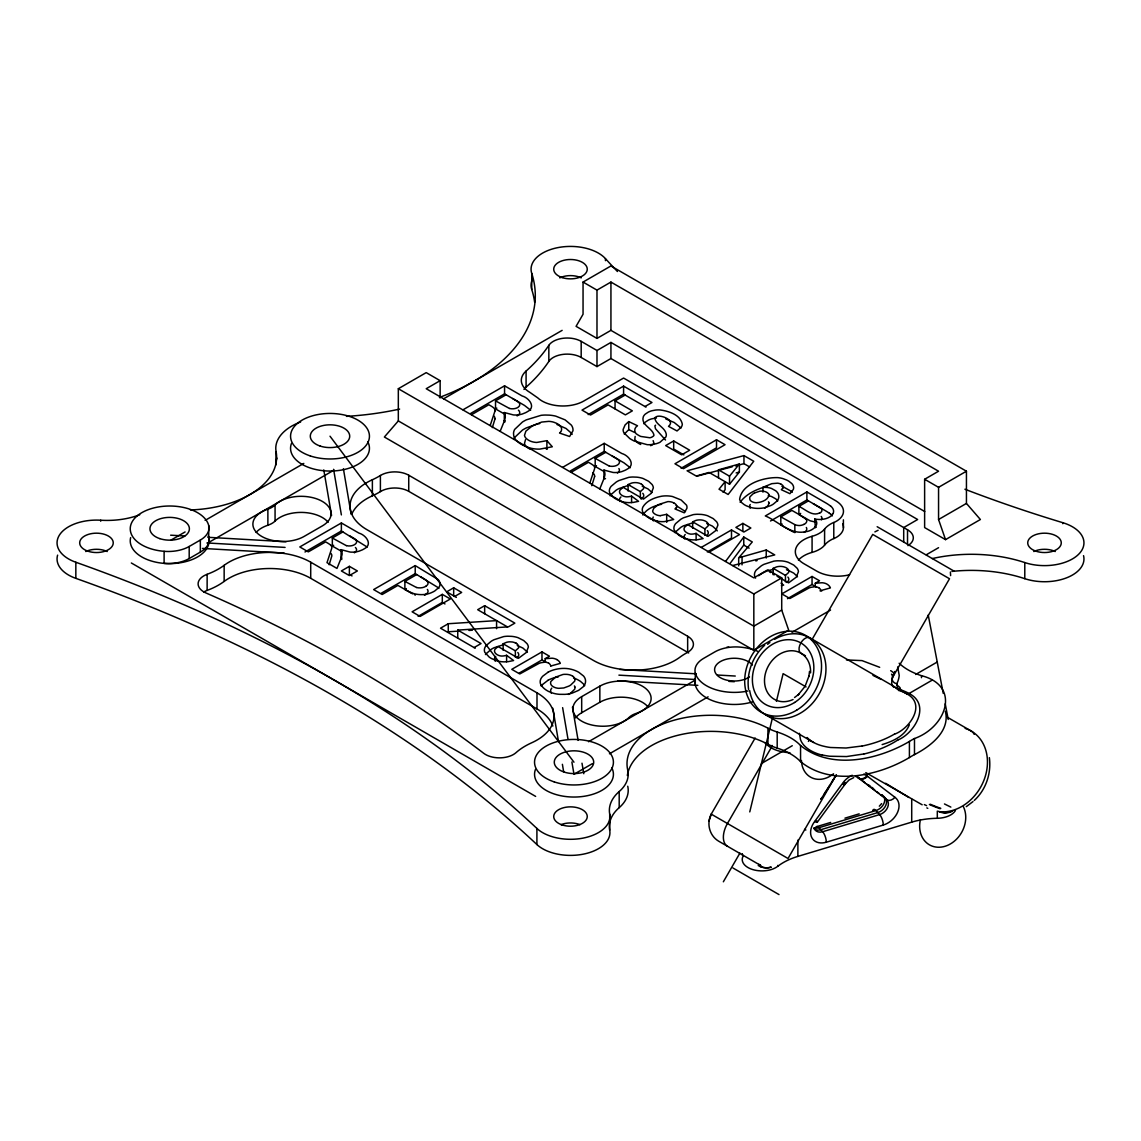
<?xml version="1.0" encoding="UTF-8"?>
<svg xmlns="http://www.w3.org/2000/svg" width="1141" height="1141" viewBox="0 0 1141 1141"><rect width="100%" height="100%" fill="white"/><g stroke="black" fill="none" stroke-linecap="round" stroke-linejoin="round"><path stroke-width="1.5" d="M843.399 527.869L843.399 519.825M494.994 418.89L492.327 427.633M594.661 476.425L591.794 485.709M809.497 671.407L808.926 676.513L809.083 675.743L805.075 686.326L798.244 694.812L798.814 694.298L794.535 697.522M494.98 411.031L490.188 425.507M893.902 687.381C888.711 683.687 894.715 677.397 891.506 674.146M749.765 811.907L772.685 716.862M776.436 701.301L783.111 673.661L806.074 686.911M742.292 854.081L742.477 854.951L742.306 854.038M909.348 724.792C905.027 735.931 892.832 741.336 882.136 744.588M761.033 865.662L718.516 841.102C709.417 835.64 706.365 823.445 711.228 814.132L755.142 738.027M708.918 821.178L711.285 814.175M329.136 564.781L331.803 556.038A8.943 5.163 0 0 0 330.847 553.314M589.84 483.042L594.646 468.566A9.071 5.234 0 0 0 593.705 465.656L592.949 465.072A29.823 17.215 0 0 0 590.139 463.26L588.471 462.276L571.17 472.26M500.172 431.269L503.894 422.099A97.498 56.294 0 0 0 504.693 419.802L505.206 417.663A20.324 11.738 0 0 0 505.278 416.836A27.769 16.031 0 0 0 504.265 412.543M599.824 488.804L603.546 479.634A97.498 56.294 0 0 0 604.345 477.337L604.858 475.198A20.324 11.738 0 0 0 604.93 474.371A27.769 16.031 0 0 0 603.917 470.078M783.182 487.678L781.328 489.703L789.929 493.682L793.295 489.489A14.576 8.415 0 0 0 793.58 486.993A15.232 8.786 0 0 0 791.669 483.442L788.916 481.274A24.261 14.006 0 0 0 786.605 480.019L782.897 478.607A18.484 10.668 0 0 0 777.82 477.623C763.842 477.223 741.65 483.741 739.625 499.316A17.5 10.112 0 0 0 741.679 502.639L744.174 504.607A23.633 13.649 0 0 0 746.442 505.862L750.436 507.374A17.258 9.969 0 0 0 756.583 508.358A18.741 10.825 0 0 0 759.421 508.373A17.885 10.326 0 0 0 764.926 507.645L770.917 505.492A29.01 16.744 0 0 0 773.27 504.179L777.121 500.928A17.985 10.383 0 0 0 778.804 496.834A19.825 11.439 0 0 0 778.775 495.779L778.419 494.295A15.746 9.085 0 0 0 775.68 490.773L771.587 488.505A12.95 7.474 0 0 0 766.838 487.421L762.958 487.321L762.958 492.142M897.653 666.943L899.208 675.372A63.996 36.94 0 0 1 896.797 683.773L897.61 688.223L902.945 690.662A35.285 20.381 0 0 1 909.092 693.5C930.985 704.682 915.153 732.536 898.395 739.796M635.166 436.447L634.753 439.499L637.848 442.908A22.663 13.093 0 0 0 640.729 444.477M642.882 515.09C646.733 508.629 654.563 505.634 661.637 504.265M740.124 502.282C746.456 493.54 757.31 488.904 767.451 486.166M811.764 640.03L872.722 534.416L949.512 578.744L893.046 676.556M723.351 881.793L739.91 853.111M750.236 504.493L750.065 504.778A9.214 5.32 0 0 0 749.68 505.919L749.937 507.759A6.96 4.008 0 0 0 750.179 508.216M836.396 774.682L788.032 858.488L711.228 814.132M835.854 775.481L833.329 779.645M834.584 777.563L835.64 775.823M833.529 779.303L824.216 794.107M653.222 516.987L652.623 518.784A8.044 4.635 0 0 0 653.465 520.909M832.046 781.713L832.688 780.672M828.822 786.891L829.464 785.864M828.166 787.932L826.854 789.986M824.872 793.081L826.198 791.027M821.092 798.9L825.542 792.054M525.502 439.699L524.503 443.364A12.979 7.502 0 0 0 526.286 446.573M820.878 799.242L821.549 798.215M844.853 784.537L817.256 822.262M624.284 434.122L628.748 429.629L628.748 421.585L637.519 425.764C633.754 427.832 633.783 433.152 637.848 434.864A22.663 13.093 0 0 0 640.729 436.433L649.8 437.759A6.333 3.665 0 0 0 651.839 437.131L653.322 436.176A4.992 2.881 0 0 0 653.964 435.192C652.723 428.089 640.515 425.065 643.353 416.636A14.976 8.643 0 0 1 645.35 414.055L648.33 412.101A15.175 8.757 0 0 1 652.053 410.717L655.276 410.104A14.904 8.6 0 0 1 659.912 409.947C668.498 410.974 680.521 414.711 682.318 424.238A16.63 9.599 0 0 1 681.191 427.276L677.027 430.97L668.512 426.349C675.329 420.815 663.135 415.566 658.2 416.194A4.036 2.339 0 0 0 656.788 416.522L655.604 417.135A4.193 2.425 0 0 0 654.891 417.877C655.205 424.552 664.875 427.133 666.201 433.88A16.045 9.256 0 0 1 665.859 437.017L659.997 442.266A16.958 9.784 0 0 1 655.861 443.792L650.998 444.619A16.117 9.299 0 0 1 647.175 444.676L634.253 441.054A47.751 27.569 0 0 1 629.732 438.486L623.927 432.838A17.771 10.269 0 0 1 623.143 429.458L625.083 424.951L628.748 421.585M725.576 561.415L743.761 537.026L752.29 541.946L738.683 557.849L738.683 565.893M730.126 563.369L743.761 545.084L743.761 537.026M863.808 774.154A17.728 12.836 -42.1 0 1 866.989 775.909L894.943 797.317A17.728 12.836 -42.1 0 1 897.682 812.092A17.728 12.836 -42.1 0 1 883.291 825.043L826.312 842.201A17.728 12.836 -42.1 0 1 811.936 837.908A17.728 12.836 -42.1 0 1 814.674 821.477L842.101 783.981A7.887 1.64 35 0 0 844.654 783.411M676.1 507.774L674.959 508.929L684.258 512.808L686.853 508.444A15.047 8.686 0 0 0 686.525 505.163L681.12 499.986L672.477 496.52A17.743 10.24 0 0 0 666.658 495.879A18.47 10.668 0 0 0 664.647 495.921A18.256 10.54 0 0 0 661.637 496.221C654.563 497.59 646.733 500.585 642.882 507.046A18.47 10.668 0 0 0 642.297 509.371A18.727 10.811 0 0 0 642.34 510.526A17.857 10.312 0 0 0 643.738 513.849L647.817 517.401M551.731 688.166L550.889 689.478A10.098 5.833 0 0 0 550.618 690.462L550.661 691.703A9.042 5.22 0 0 0 551.317 693.129M798.429 560.174A29.58 17.072 0 0 1 812.078 552.387L814.032 551.802A26.771 15.461 0 0 0 818.425 549.933L820.293 548.864A25.23 14.562 0 0 0 824.002 545.854L824.501 545.27A29.58 17.072 0 0 1 833.786 538.523L833.786 522.421A29.58 17.072 0 0 0 824.615 529.025L824.073 529.666A25.23 14.562 0 0 1 820.293 532.761L818.553 533.774A26.771 15.461 0 0 1 814.032 535.7L812.078 536.299A29.58 17.072 0 0 0 803.991 563.754L816.856 571.185A29.58 17.072 0 0 0 849.617 574.75M824.572 545.17L824.615 529.025M729.527 484.24L729.527 476.196L739.382 463.988L739.382 472.046L729.527 484.24L709.089 472.445L696.21 476.039L687.096 470.777L743.961 455.601L753.745 461.249L728.143 494.481L719.03 489.218L725.106 481.687L725.106 489.731L723.08 492.242M440.141 380.666L426.206 372.622L398.323 388.724L398.323 420.915L384.374 437.017L753.83 650.313L788.688 630.189L781.713 610.064L781.713 577.874L767.779 569.83L753.83 577.874L426.206 388.724L440.141 380.666L440.141 397.924M495.707 656.446L495.265 656.974A9.199 5.32 0 0 0 494.524 658.899L494.538 659.184A8.8 5.077 0 0 0 495.351 661.224M685.228 534.501L684.785 535.029A9.199 5.32 0 0 0 684.058 536.955L684.072 537.24A8.8 5.077 0 0 0 684.7 539.037M879.312 806.188L881.636 803.606M542.431 684.6L547.951 680.336M764.641 645.236C752.604 656.289 746.257 673.204 748.582 689.435M974.286 800.426C985.981 789.772 991.458 773.227 989.361 757.638M560.131 432.482L559.546 433.067L569.616 436.49L572.939 430.827A16.83 9.713 0 0 0 572.996 429.629A22.25 12.851 0 0 0 571.356 425.122L565.095 419.859L555.753 416.137A24.261 14.006 0 0 0 549.306 415.139L545.227 415.039A24.774 14.305 0 0 0 541.076 415.324L526.301 419.859A52.572 30.351 0 0 0 522.492 421.985L514.662 429.415A25.373 14.648 0 0 0 513.521 433.323L513.721 435.662A24.289 14.02 0 0 0 515.903 439.998L517.914 442.009M620.946 496.963L620.248 497.776A9.199 5.32 0 0 0 619.52 499.701L619.52 499.972A8.8 5.077 0 0 0 620.005 501.527M845.381 783.781L849.104 779.973L853.739 777.62M706.664 535.685L707.919 534.173A7.844 4.521 0 0 0 708.261 532.904L708.261 532.647A8.344 4.821 0 0 0 707.32 530.579M516.83 657.886L518.399 656.118A7.844 4.521 0 0 0 518.741 654.848L518.727 654.592A8.344 4.821 0 0 0 517.786 652.524M786.919 582.452L788.474 580.669A7.844 4.521 0 0 0 788.816 579.4L788.816 579.157A8.344 4.821 0 0 0 787.875 577.089M758.679 575.706L761.347 573.837A38.052 21.979 0 0 1 764.028 572.354L765.939 571.47M966.284 806.658L973.016 801.567M641.142 499.188L643.381 496.905A7.844 4.521 0 0 0 643.724 495.636L643.709 495.379A8.344 4.821 0 0 0 642.768 493.311M899.151 663.235A59.147 34.144 0 0 0 921.472 675.672C961.278 685.812 946.517 727.145 914.483 738.527A59.147 34.144 0 0 0 909.406 741.45C878.228 759.877 831.076 770.446 800.568 745.515A59.147 34.144 0 0 0 777.192 732.009A47.252 27.284 0 0 1 771.644 729.955L767.936 728.172A83.935 48.464 0 0 0 672.291 720.727A83.935 48.464 0 0 0 627.735 770.132A54.226 31.306 0 0 1 619.192 791.554A59.147 34.144 0 0 0 609.708 814.089L609.708 830.177A39.436 22.763 0 0 1 583.265 854.167A39.436 22.763 0 0 1 536.912 844.554A1404.799 811.051 0 0 0 75.834 578.359A39.436 22.763 0 0 1 57.62 555.125M945.347 711.228C950.496 731.295 930.1 746.571 914.483 754.615A59.147 34.144 0 0 0 909.406 757.553C878.27 776.023 830.948 786.491 800.568 761.618A59.147 34.144 0 0 0 777.192 748.111A47.252 27.284 0 0 1 771.644 746.057L767.936 744.26A83.935 48.464 0 0 0 680.792 734.604A83.935 48.464 0 0 0 627.336 775.495M640.358 498.089L640.358 491.643L643.381 488.861A7.844 4.521 0 0 0 643.724 487.578L643.709 487.335A8.344 4.821 0 0 0 641.556 484.283M704.91 535.343L704.91 528.911L707.919 526.115A7.844 4.521 0 0 0 708.261 524.846L708.261 524.589A8.344 4.821 0 0 0 706.094 521.537A10.226 5.905 0 0 0 705.095 520.995L704.739 520.838A8.272 4.778 0 0 0 699.476 519.882A8.586 4.949 0 0 0 695.953 520.41L692.658 521.836L692.658 528.269M515.375 657.287L515.375 650.855L518.399 648.059A7.844 4.521 0 0 0 518.741 646.79L518.727 646.548M785.464 581.853L785.464 575.421L788.474 572.625A7.844 4.521 0 0 0 788.816 571.356L788.816 571.099A8.344 4.821 0 0 0 786.648 568.047A10.226 5.905 0 0 0 785.65 567.505L785.293 567.348A8.272 4.778 0 0 0 780.03 566.392A8.586 4.949 0 0 0 776.508 566.92L773.213 568.346L773.213 574.779M894.729 734.091C909.776 728.628 926.706 704.154 906.624 693.742L809.725 637.79A8.871 5.12 -60 0 0 800.854 642.925A8.871 5.12 -60 0 0 800.854 653.165L805.46 655.818M764.584 508.315L768.021 505.734L769.005 503.138M547.951 672.291L542.788 676.157A19.283 11.139 0 0 0 541.019 685.056M583.051 282.069L610.934 265.967L966.441 471.219L966.441 503.423L980.39 519.512L945.532 539.636L924.624 527.57L924.624 479.277L938.558 471.219L610.934 282.069L596.985 290.114L583.051 282.069L583.051 314.26L576.077 326.34L596.985 338.406L610.934 330.362L924.723 511.525M171.221 539.964L185.099 531.948M205.138 520.382L303.806 463.417M443.535 398.837L562.142 330.362M189.192 546.482L200.345 540.035A29.58 17.072 0 0 0 208.717 525.559A39.436 22.763 0 0 0 167.813 506.034A39.436 22.763 0 0 0 130.288 527.698A39.436 22.763 0 0 0 164.104 551.317A29.58 17.072 0 0 0 189.192 546.482L189.192 558.562A29.58 17.072 0 0 1 164.104 563.383L164.104 551.317M207.548 543.13L333.956 470.149M189.192 558.562L200.345 552.116A29.58 17.072 0 0 0 208.717 537.625L208.717 525.559M462.989 409.804L504.564 385.815L522.136 395.956C529.153 397.881 536.484 407.423 527.156 411.815A21.665 12.508 0 0 1 525.516 412.714L522.407 413.969A14.719 8.5 0 0 1 516.26 414.996A13.849 7.987 0 0 1 513.35 414.91L504.308 412.529L504.308 420.573L505.078 420.901M470.791 413.356L504.564 393.859L524.446 405.397L530.651 410.218M471.518 414.725L488.819 404.741L490.502 405.711A29.823 17.215 0 0 1 493.311 407.537L493.982 408.136A9.071 5.234 0 0 1 494.909 411.031M505.021 414.34L495.522 408.92L495.522 400.862L506.105 394.757M495.522 408.92L496.848 408.15M523.947 389.409A29.58 17.072 0 0 1 526.087 387.156L526.087 371.053A239.924 138.517 0 0 0 548.835 345.324A19.711 11.381 0 0 1 581.183 341.359L596.985 350.487L610.934 342.428L917.649 519.512L903.701 527.57L903.701 542.061M526.087 387.156A239.924 138.517 0 0 0 548.835 361.412A19.711 11.381 0 0 1 581.183 357.461L596.985 366.589L610.934 358.531L907.523 529.766A19.711 11.381 0 0 1 907.936 545.626M341.758 559.532A26.899 15.532 0 0 0 341.045 557.735L341.116 549.677L350.159 552.059A13.849 7.987 0 0 0 353.068 552.13A14.719 8.5 0 0 0 359.201 551.117L362.325 549.862A21.665 12.508 0 0 0 363.965 548.964C373.292 544.571 365.947 535.029 358.944 533.104L341.373 522.963L299.798 546.953L308.312 551.873L325.613 541.889L327.31 542.859A29.823 17.215 0 0 1 330.12 544.685L330.776 545.284M304.989 552.002L341.373 531.007L367.202 547.067M341.815 551.488L332.331 546.068L332.331 538.01L342.913 531.906M332.331 546.068L333.657 545.298M645.007 406.524L651.982 402.502L623.585 386.114L582.01 410.104L590.539 415.024L608.096 404.884L625.382 414.882L632.356 410.86L615.056 400.862L615.056 408.92M588.171 414.597L623.585 394.158L646.006 407.109M615.056 400.862L625.125 395.057M349.374 566.335L341.373 570.956L349.374 575.577L357.375 570.956L349.374 566.335L349.374 574.379L352.041 575.92M562.656 467.339L604.217 443.35L621.788 453.49C628.805 455.416 636.15 464.957 626.823 469.35A21.665 12.508 0 0 1 625.182 470.249L622.059 471.504A14.719 8.5 0 0 1 615.912 472.531A13.849 7.987 0 0 1 613.002 472.445L603.974 470.063L603.974 478.122L605.514 478.735M570.443 470.891L604.217 451.394L624.113 462.932L630.303 467.753M604.06 471.547L595.188 466.455L595.188 458.397L605.771 452.292M415.21 565.594L373.635 589.583L382.164 594.504L397.909 585.419L404.028 588.941A95.73 55.267 0 0 0 409.02 591.623L412.543 593.177A17.186 9.927 0 0 0 418.833 594.518A16.316 9.428 0 0 0 426.392 594.176A16.73 9.656 0 0 0 431.298 592.721L433.252 591.808A28.439 16.416 0 0 0 434.807 590.924L438.743 587.586A15.09 8.714 0 0 0 439.884 585.233L439.998 584.449A15.389 8.886 0 0 0 438.001 579.443L415.21 565.594L415.21 573.638L381.436 593.135M595.188 466.455L596.501 465.685M406.595 590.425L404.884 589.441L404.884 581.397L416.75 574.536M404.884 589.441L406.367 588.585M673.675 440.968L665.659 445.589L681.676 454.831L689.677 450.21L673.675 440.968L673.675 449.012L683.858 454.888M442.309 594.361L412.101 611.804L420.116 616.425L450.324 598.982L442.309 594.361L442.309 602.405L418.148 616.354M454.703 596.443L461.677 592.421L453.676 587.8L446.702 591.822L456.343 597.385M716.519 439.77L674.959 463.774L683.473 468.694L725.048 444.69L716.519 439.77L716.519 447.814L681.12 468.266M496.577 628.677L496.577 620.618L448.256 623.728L440.512 628.192L475.226 648.231M457.755 638.161L457.755 630.103L508.401 626.851L514.862 623.129L484.654 605.686L477.68 609.708L507.317 626.823M474.071 647.575L481.046 643.553L457.755 630.103M701.287 547.395L731.495 529.952L739.511 534.573L709.303 552.016M742.862 523.391L735.888 527.413L743.889 532.034L750.864 528.012L742.862 523.391L742.862 531.435M830.648 506.133L828.708 504.721A80.968 46.752 0 0 0 825.941 502.981L806.887 491.942L765.326 515.946C778.091 521.137 790.314 535.2 805.632 531.677C811.522 531.349 820.95 525.088 814.76 518.998A13.877 8.016 0 0 0 833.016 513.507M707.334 551.959L731.495 537.996L731.495 529.952M545.198 661.894L545.198 658.685L549.463 656.218L541.975 651.896L511.767 669.339L519.768 673.96L539.051 663.392A13.136 7.588 0 0 1 540.264 662.95A18.227 10.526 0 0 1 540.991 662.736L544.97 662.151A5.933 3.423 0 0 1 548.593 663.192M770.517 520.995L806.887 499.986L825.941 511.025A72.368 41.789 0 0 1 829.464 513.279M789.829 530.08L780.815 524.889L780.815 516.83L791.911 510.426L810.081 520.795L815.302 522.05M800.682 513.421L798.885 514.448L798.885 506.404L808.441 500.885M519.312 673.019L541.975 659.94L546.182 662.379M780.815 524.889L782.198 524.076M398.323 388.724L753.83 593.976L781.713 577.874M924.624 479.277L938.558 487.321L966.441 471.219M581.682 696.638L599.852 686.155A30.037 17.343 0 0 1 644.907 687.852A30.037 17.343 0 0 1 636.122 713.425A19.711 11.381 0 0 0 628.919 717.575A30.037 17.343 0 0 1 584.634 722.652A30.037 17.343 0 0 1 581.682 696.638L581.682 712.74A30.037 17.343 0 0 0 575.549 717.874M815.273 586.46L815.273 583.236L819.538 580.783L812.05 576.462L781.842 593.89L789.843 598.512L809.126 587.943A13.136 7.588 0 0 1 810.338 587.515A18.227 10.526 0 0 1 811.08 587.287L815.059 586.716A5.933 3.423 0 0 1 818.668 587.743M581.682 712.74L599.852 702.257A30.037 17.343 0 0 1 647.803 706.607M787.504 598.683L812.05 584.506L816.257 586.945M781.713 610.064L753.83 626.167L398.323 420.915M945.532 539.636L938.558 519.512L966.441 503.423M588.528 741.721L694.898 680.321M791.982 632.314L830.562 610.05M926.221 554.811L938.558 547.694M592.479 763.586L573.98 774.268L571.898 762.003M609.437 753.802L708.105 696.837M761.432 763.514L792.282 745.715M915.638 674.488L937.232 662.022M932.04 680.236L909.077 693.5A4.935 2.853 -60 0 1 906.624 693.742A30.137 16.459 2.5 0 0 901.062 691.175L898.552 690.334A4.935 1.826 -73.7 0 0 899.978 689.692M628.106 491.015L628.106 484.568L631.415 483.142A8.586 4.949 0 0 1 634.924 482.614A8.272 4.778 0 0 1 640.215 483.556L640.557 483.741A10.226 5.905 0 0 1 641.542 484.283M503.124 650.213L503.124 643.781L506.433 642.354A8.586 4.949 0 0 1 509.941 641.827A8.272 4.778 0 0 1 518.556 646.391M754.401 493.04L759.692 491.215A7.445 4.293 0 0 1 760.99 491.115L761.846 491.101A7.331 4.236 0 0 1 766.538 492.185A8.472 4.892 0 0 1 767.394 492.727A7.274 4.193 0 0 1 769.02 495.08M819.48 512.979C812.035 516.702 805.104 509.057 798.885 506.404M874.89 531.891L878.114 530.28M762.958 487.321L771.787 483.67L777.52 483.171A7.117 4.108 0 0 1 780.986 484.155M568.318 694.441L568.888 694.156A27.113 15.66 0 0 0 570.586 693.2L574.622 689.292A10.183 5.876 0 0 0 574.907 688.323L574.864 687.067M950.895 811.65L944.762 812.763L937.303 811.151L937.303 818.282A59.147 34.144 0 0 0 911.716 822.133L797.887 856.392A59.147 34.144 0 0 0 777.763 866.304A19.711 11.381 0 0 1 752.632 869.542A19.711 11.381 0 0 1 743.39 855.664M657.587 521.237A16.031 9.256 0 0 0 664.647 521.565L673.675 519.512L666.701 514.306L660.254 515.661M766.909 571.07L773.84 569.188M530.009 449.026A12.423 7.174 0 0 1 529.567 448.812L529.124 448.584A16.858 9.727 0 0 1 527.613 447.657L526.686 446.944L530.323 448.085A21.494 12.408 0 0 0 535.942 449.012A20.31 11.724 0 0 0 539.85 449.098L552.33 446.773L546.896 440.668L536.698 442.466A12.423 7.174 0 0 1 529.567 440.754L529.124 440.526A16.858 9.727 0 0 1 527.613 439.599L526.286 438.515A12.979 7.502 0 0 1 524.503 435.32L525.873 431.155L530.979 426.962A54.511 31.477 0 0 1 533.746 425.322L541.661 422.07L548.835 421.357A13.25 7.645 0 0 1 553.77 422.213L556.337 423.211A17.999 10.397 0 0 1 557.963 424.095L558.348 424.352A12.608 7.288 0 0 1 560.288 432.525M546.211 448.955L547.238 449.098M739.596 557.578L766.224 550.005L774.739 554.911L732.693 565.522M816.443 826.726L830.691 822.433M844.939 818.154L859.173 813.861M718.488 477.865L718.488 469.821L739.382 463.988M736.159 472.945L739.382 472.046M755.827 560.944L757.125 560.588M820.95 590.553L830.406 587.915A13.435 7.759 0 0 0 826.94 584.106A8.172 4.721 0 0 0 822.59 582.794A7.217 4.165 0 0 0 821.934 582.751L815.273 583.236M550.875 665.987L560.331 663.363A13.435 7.759 0 0 0 556.865 659.555M697.122 476.154L732.251 466.783M735.588 465.885L743.961 463.66L749.551 466.883M536.983 424.067L526.301 427.918A52.572 30.351 0 0 0 522.492 430.043L514.662 437.459A25.373 14.648 0 0 0 513.978 439.014M781.385 585.675L783.653 585.105L781.043 583.151M863.78 753.973L846.565 756.554L829.792 756.241A41.889 24.189 0 0 1 822.29 754.928M627.735 485.595L618.921 488.59A38.052 21.979 0 0 0 616.254 490.074L610.777 494.852A20.481 11.824 0 0 0 610.164 495.864M862.097 746L846.066 748.011L830.548 747.498A38.095 20.809 2.5 0 1 825.913 746.727L822.575 745.957A30.721 16.787 2.5 0 1 807.143 737.514M538.338 423.796L539.707 423.568M693.286 522.678L683.473 525.858A38.052 21.979 0 0 0 680.806 527.342L675.329 532.12A20.481 11.824 0 0 0 675.001 532.619M503.751 644.622L493.939 647.803A38.052 21.979 0 0 0 491.272 649.286L485.795 654.064A20.481 11.824 0 0 0 485.467 654.563M545.198 658.685L551.845 658.2A7.217 4.165 0 0 1 552.501 658.243A8.172 4.721 0 0 1 556.808 659.569M846.465 659.94L862.025 660.61L879.682 667.314M458.611 631.116L448.256 631.772L448.256 623.728M468.965 630.445L472.417 630.217M819.98 590.81L821.934 590.81M170.637 535.186L184.842 535.985M207.933 537.297L286.049 541.747M206.963 542.959L285.079 547.409M202.442 548.422L284.123 553.071M619.877 669.482L696.224 673.818M717.532 675.03L735.275 676.043M618.907 675.144L695.254 679.494M728.985 681.405L734.319 681.705M617.937 680.806L697.836 685.356M789.929 752.746C780.886 752.133 771.031 749.922 764.998 742.606M657.587 521.237L650.812 519.027M665.859 418.961L674.188 422.484L680.992 427.989M556.979 424.509L566.007 428.46L571.356 433.166A22.25 12.851 0 0 1 572.112 434.421M939.671 811.879L939.428 811.807A44.356 36.227 -60 0 0 985.225 776.565A44.356 36.227 -60 0 0 965.143 728.386M621.916 501.584L619.263 500.657M642.24 486.266L647.903 488.861L652.039 492.513M706.778 523.534L712.44 526.115L716.577 529.781A17.586 10.155 0 0 1 717.247 530.879M517.258 645.478L522.906 648.059L527.042 651.725A17.586 10.155 0 0 1 527.413 652.267M788.189 570.315L793.751 573.124L797.131 576.276A17.586 10.155 0 0 1 797.488 576.833M676.142 505.62L685.499 511.61M803.735 524.404A7.217 4.165 0 0 1 799.613 525.53A7.702 4.45 0 0 1 794.849 524.632L780.815 516.83M415.381 595.074L414.597 594.746M341.116 557.735L341.886 558.049M525.83 446.616L524.09 445.846M515.219 642.782L515.561 642.939A10.226 5.905 0 0 1 516.559 643.495M618.622 500.386L616.696 499.43M872.936 675.386L881.094 679.408M760.377 865.192L758.822 864.379M628.748 429.629L634.781 432.51M793.894 532.276L792.567 531.592M681.876 537.04L686.468 538.852A17.158 9.912 0 0 0 697.85 539.679L703.098 538.595L696.124 533.375L696.124 539.821M673.832 502.924L672.263 502.254A8.001 4.621 0 0 0 667.87 501.598L659.227 504.308A41.689 24.075 0 0 0 657.33 505.434L653.736 508.287L652.638 511.025A8.044 4.65 0 0 0 653.964 513.336L654.563 513.807A10.854 6.261 0 0 0 655.547 514.42A7.716 4.45 0 0 0 660.24 515.703M922.17 804.79L865.805 772.614M412.771 593.89L411.202 593.063M522.378 444.976L523.234 445.418M650.085 518.67L648.616 517.871M791.754 531.15L790.342 530.38M410.632 592.75L406.881 590.596M877.158 526.714L953.962 571.07M718.488 469.821L729.527 476.196M495.522 400.862L509.086 408.25A5.505 3.181 0 0 0 509.642 408.435M595.188 458.397L608.738 465.785A5.505 3.181 0 0 0 609.308 465.97M743.761 545.084L749.095 548.151M628.106 484.568L640.358 491.643M692.658 521.836L704.91 528.911M773.213 568.346L785.464 575.421M769.433 571.826L770.717 572.568M773.256 574.037L774.539 574.764M777.092 576.248L779.631 577.717M780.915 578.444L788.559 582.866L796.29 577.132L798.443 571.641A17.586 10.155 0 0 0 797.131 568.232L793.751 565.08L788.189 562.271A17.757 10.255 0 0 0 781.885 560.916L777.905 560.787A18.784 10.839 0 0 0 773.84 561.144L764.028 564.31A38.052 21.979 0 0 0 761.347 565.793L756.241 570.086A20.709 11.952 0 0 0 754.643 573.11L754.458 574.394A16.502 9.527 0 0 0 754.914 576.904L755.584 578.13M946.645 716.848L971.233 731.039A19.711 11.381 -60 0 1 974.172 734.333M687.652 636.25A19.711 11.381 0 0 1 687.167 652.609A69.002 39.835 0 0 0 679.851 657.245A57.849 33.403 0 0 1 593.291 660.354L366.988 529.709A57.849 33.403 0 0 1 372.38 479.733A69.002 39.835 0 0 0 380.395 475.497A19.711 11.381 0 0 1 408.735 475.226L687.652 636.25L687.652 652.352A19.711 11.381 0 0 1 688.665 652.98M351.799 514.049A57.849 33.403 0 0 1 372.38 495.822A69.002 39.835 0 0 0 380.395 491.6A19.711 11.381 0 0 1 408.735 491.329L687.652 652.352M765.369 714.637L813.576 742.463M415.21 573.638L437.973 587.501A15.389 8.886 0 0 1 438.857 588.485M332.331 538.01L345.894 545.398A5.505 3.181 0 0 0 346.45 545.583M442.309 602.405L444.976 603.946M404.884 581.397L416.08 587.273A6.76 3.894 0 0 0 416.693 587.458M503.124 643.781L515.375 650.855M536.997 692.844A57.849 33.403 0 0 1 531.62 742.82A69.002 39.835 0 0 0 516.032 752.646A19.711 11.381 0 0 1 483.755 753.331A1434.38 828.124 0 0 0 205.936 592.949A19.711 11.381 0 0 1 207.134 574.308A69.002 39.835 0 0 0 224.149 565.308A57.849 33.403 0 0 1 310.709 562.199L536.997 692.844L536.997 708.946A57.849 33.403 0 0 1 552.843 726.061M203.768 591.994A19.711 11.381 0 0 1 207.134 590.41A69.002 39.835 0 0 0 224.149 581.411A57.849 33.403 0 0 1 310.709 578.302L536.997 708.946M732.936 867.973L779.003 894.573M131.343 562.984L535.642 796.404M813.191 503.637L820.137 507.802M612.246 456.029L616.611 458.596A55.296 31.934 0 0 1 617.481 459.138L618.165 459.623A7.359 4.25 0 0 1 617.823 464.758A7.359 4.25 0 0 1 609.251 466.041M512.594 398.494L516.959 401.061A55.296 31.934 0 0 1 517.814 401.603L518.513 402.074M349.403 535.642L353.753 538.21A55.296 31.934 0 0 1 354.623 538.752L355.322 539.222A7.359 4.25 0 0 1 354.965 544.371A7.359 4.25 0 0 1 346.393 545.655M420.787 576.861L423.282 578.33A66.064 38.138 0 0 1 425.137 579.5L426.506 580.498A8.315 4.806 0 0 1 428.032 583.507A7.787 4.493 0 0 1 425.807 586.26M798.814 514.406L805.432 518.756A7.288 4.207 0 0 1 805.931 519.298M908.849 797.473L885.658 783.282M521.537 444.505L518.713 442.651M895.557 687.781L897.867 689.635M829.45 513.279L830.648 514.177M613.444 497.348L614.243 497.932A31.178 17.999 0 0 0 616.069 499.088M880.724 794.578L882.506 795.876M877.187 791.997L878.955 793.295M871.852 787.361L873.607 788.673M875.432 790.699L866.746 784.081M868.372 784.723L870.098 786.049M592.75 472.973L593.634 473.715A8.943 5.163 0 0 1 594.589 476.425M865.035 782.74L858.289 777.349M866.989 775.909L867.017 775.937A7.887 5.405 -50.4 0 1 857.932 777.577A9.855 7.131 -42.1 0 0 855.479 776.408M857.932 777.577L886.115 799.171A9.855 7.131 -42.1 0 1 887.641 807.372A9.855 7.131 -42.1 0 1 879.654 814.574L822.661 831.732A9.855 7.131 -42.1 0 1 814.146 828.081M612.703 496.763L609.822 493.14A16.502 9.527 0 0 1 609.351 490.63L609.551 489.346A20.709 11.952 0 0 1 611.148 486.308L616.254 482.03A38.052 21.979 0 0 1 618.921 480.546L628.734 477.366A18.784 10.839 0 0 1 632.813 477.009L636.792 477.152A17.757 10.255 0 0 1 643.082 478.493L648.659 481.302L652.039 484.454A17.586 10.155 0 0 1 653.351 487.863L651.183 493.368L643.467 499.102L623.072 487.321L620.062 489.988A9.071 5.234 0 0 0 619.549 491.372A9.627 5.562 0 0 0 619.52 491.928A8.871 5.12 0 0 0 621.588 495.094A7.973 4.607 0 0 0 626.152 496.82A8.771 5.063 0 0 0 631.515 496.05M800.554 745.501L800.568 761.618M814.76 518.998L815.359 527.741M856.634 775.98L858.446 778.005A7.887 5.405 -50.5 0 0 867.502 776.336M330.006 436.204L573.98 762.202M653.137 440.654L653.964 443.25A4.992 2.881 0 0 1 653.322 444.234L651.839 445.19A6.333 3.665 0 0 1 650.527 445.646M665.517 440.012L655.476 428.745L654.891 425.921A4.193 2.425 0 0 1 655.604 425.179M928.232 615.028L943.236 693.357M945.233 703.797L948.228 719.458M572.44 707.092L578.116 740.395M581.996 763.201L583.793 773.712M562.627 707.648L568.004 739.211M552.815 708.204L558.491 741.522M562.385 764.313L563.583 771.33M343.398 468.766L351.171 514.349M333.6 469.322L341.373 514.905M323.787 469.878L331.56 515.475M574.864 679.023L574.907 680.278A10.183 5.876 0 0 1 574.622 681.248L570.586 685.156A27.113 15.66 0 0 1 568.888 686.098L563.74 687.98L558.748 688.323A8.985 5.192 0 0 1 554.127 687.196L553.727 686.996A10.526 6.076 0 0 1 552.629 686.326A9.042 5.22 0 0 1 550.661 683.659L550.618 682.404A10.098 5.833 0 0 1 550.903 681.434L555.524 677.155L562.912 674.488A10.098 5.833 0 0 1 564.61 674.331L566.777 674.36A9.042 5.22 0 0 1 571.413 675.486L571.798 675.686A10.526 6.076 0 0 1 572.91 676.356M769.005 495.08C767.95 500.214 761.19 502.382 756.497 502.725A6.846 3.951 0 0 1 752.019 501.712A7.787 4.493 0 0 1 751.463 501.37A6.96 4.008 0 0 1 749.922 499.715L749.694 497.875A9.214 5.32 0 0 1 750.065 496.72L753.017 493.853A22.235 12.836 0 0 1 754.401 493.04M950.41 572.012L950.61 575.606M799.427 733.321L800.44 739.397A37.168 21.465 0 0 0 822.148 755.114M964.915 489.232A1081.982 624.683 0 0 0 1062.799 522.692L1062.799 523.69M1062.799 522.692A39.436 22.763 0 0 1 1079.072 553.827A39.436 22.763 0 0 1 1024.789 562.57L1024.789 578.672A39.436 22.763 0 0 0 1066.664 577.802A39.436 22.763 0 0 0 1083.536 555.653M938.558 487.321L938.558 519.512M921.472 675.672L921.472 677.683M914.483 738.527L914.483 754.615M911.716 799.114L911.716 822.133M909.406 741.45L909.406 757.553M907.523 529.766L907.523 544.257M812.078 536.299L812.078 552.387M812.05 576.462L812.05 584.506M806.887 491.942L806.887 499.986M797.887 840.104L797.887 856.392M794.835 524.632L794.835 532.69M777.763 865.406L777.763 866.304M777.192 732.009L777.192 748.111M767.936 728.172L767.936 744.26M766.224 550.005L766.224 558.049M753.83 593.976L753.83 650.313M743.961 455.601L743.961 463.66M742.049 556.794L742.049 564.852M757.924 651.397A39.436 22.763 0 0 0 739.896 647.09A29.58 17.072 0 0 0 714.794 651.925L703.64 658.371A29.58 17.072 0 0 0 695.283 672.848L695.283 684.928A29.58 17.072 0 0 1 695.397 679.665M666.701 514.306L666.701 522.35M631.586 502.553L631.586 496.121L638.561 501.327L633.312 502.411A17.158 9.912 0 0 1 621.902 501.612M627.735 770.132L627.735 775.167M623.585 386.114L623.585 394.158M619.192 791.554L619.192 807.657A59.147 34.144 0 0 0 609.708 830.177M610.934 282.069L610.934 330.362M610.934 342.428L610.934 358.531M439.442 397.439A210.343 121.445 0 0 0 531.735 273.355A39.436 22.763 0 0 1 557.621 247.668A39.436 22.763 0 0 1 605.443 258.636L605.443 260.647M604.217 443.35L604.217 451.394M599.852 686.155L599.852 702.257M596.985 290.114L596.985 338.406M596.985 350.487L596.985 366.589M581.183 341.359L581.183 357.461M548.835 345.324L548.835 361.412M546.896 440.668L546.896 448.713M541.975 651.896L541.975 659.94M139.744 514.748A59.147 34.144 0 0 1 100.722 520.225A39.436 22.763 0 0 0 59.175 535.5A39.436 22.763 0 0 0 75.834 562.256A1404.799 811.051 0 0 1 536.912 828.452L536.912 844.554M531.735 273.355L531.735 289.457A210.343 121.445 0 0 1 534.644 302.237M506.604 661.766L506.604 655.319L513.578 660.539L508.315 661.623A17.158 9.912 0 0 1 496.92 660.824L491.714 658.642A31.178 17.999 0 0 1 489.261 657.145L484.839 652.352A16.502 9.527 0 0 1 484.369 649.828L484.568 648.544A20.709 11.952 0 0 1 486.166 645.521L491.272 641.228A38.052 21.979 0 0 1 493.939 639.744L503.751 636.578A18.784 10.839 0 0 1 507.831 636.222L511.796 636.364A17.757 10.255 0 0 1 518.1 637.705L523.676 640.515L527.042 643.667A17.586 10.155 0 0 1 528.369 647.075L526.201 652.566L518.47 658.3L498.075 646.533L495.08 649.2A9.071 5.234 0 0 0 494.566 650.57A9.627 5.562 0 0 0 494.538 651.126A8.871 5.12 0 0 0 496.606 654.292A7.973 4.607 0 0 0 501.17 656.032A8.771 5.063 0 0 0 506.533 655.262M504.564 385.815L504.564 393.859M484.654 605.686L484.654 613.744M453.676 587.8L453.676 595.844M408.735 475.226L408.735 491.329M380.395 475.497L380.395 491.6M372.38 479.733L372.38 495.822M341.373 522.963L341.373 531.007M310.709 562.199L310.709 578.302M300.654 421.956A54.226 31.306 0 0 0 276.093 451.622L276.093 464.701M275.067 504.978A19.711 11.381 0 0 1 267.878 509.128A30.037 17.343 0 0 0 259.093 534.701A30.037 17.343 0 0 0 304.162 536.398L322.29 525.93A30.037 17.343 0 0 0 319.366 499.901A30.037 17.343 0 0 0 275.067 504.978L275.067 521.08A19.711 11.381 0 0 1 267.878 525.231A30.037 17.343 0 0 0 256.097 532.433M267.878 509.128L267.878 525.231M224.149 565.308L224.149 581.411M207.134 574.308L207.134 590.41M200.345 540.035L200.345 552.116M100.722 520.225L100.722 521.237M75.834 562.256L75.834 578.359M609.708 814.089A39.436 22.763 0 0 1 583.265 838.079A39.436 22.763 0 0 1 536.912 828.452M753.217 701.686A39.436 22.763 0 0 1 711.827 700.403A39.436 22.763 0 0 1 695.283 678.467M367.844 441.867A39.436 22.763 0 0 1 331.418 471.033A39.436 22.763 0 0 1 291.468 443.435M208.204 536.013A39.436 22.763 0 0 1 171.079 563.597A39.436 22.763 0 0 1 130.644 537.611M526.087 371.053A29.58 17.072 0 0 0 529.809 392.333L537.825 397.924A29.58 17.072 0 0 0 583.864 400.99L623.585 378.056L836.182 501.013A45.455 26.243 0 0 1 838.435 502.625L838.792 502.924A27.084 15.646 0 0 1 840.147 504.151A24.56 14.177 0 0 1 833.9 522.507M963.389 806.744A26.614 21.736 -60 0 1 944.962 846.308A26.614 21.736 -60 0 1 920.416 819.637M833.529 773.783A24.646 20.124 -60 0 1 801.467 760.491M808.384 741.393A24.646 20.124 -60 0 1 809.554 740.095M617.452 271.515A1081.982 624.683 0 0 1 605.443 258.636M932.268 558.577A106.769 61.643 0 0 1 1024.789 562.57M276.093 451.622A91.408 52.771 0 0 1 190.461 509.941M399.607 409.091A210.343 121.445 0 0 1 346.465 416.365M748.082 690.961A39.436 22.763 0 0 1 695.283 672.848M726.76 647.289A39.436 22.763 0 0 1 728.828 647.09M749.452 676.927A19.711 11.381 0 0 1 719.486 677.141A19.711 11.381 0 0 1 723.779 660.011A19.711 11.381 0 0 1 752.404 665.117M611.818 767.864A39.436 22.763 0 0 1 575.392 797.031A39.436 22.763 0 0 1 535.457 769.433M793.052 699.519A26.614 21.736 -60 0 1 764.741 684.258A26.614 21.736 -60 0 1 786.377 651.383A26.614 21.736 -60 0 1 810.581 672.89M774.668 639.288A44.356 36.227 -60 0 1 824.415 657.373A44.356 36.227 -60 0 1 796.204 715.293A44.356 36.227 -60 0 1 749.68 690.576M767.636 644.28A44.356 36.227 -60 0 1 769.875 642.483M927.79 808.327A19.711 11.381 -60 0 1 926.863 807.885M955.473 810.41A19.711 11.381 0 0 1 937.303 818.282M950.852 807.101A86.16 8.201 24.7 0 1 944.463 803.949M940.797 808.313A48.136 14.933 14.9 0 1 930.3 804.234M926.606 805.66A70.728 18.769 16.7 0 1 924.338 804.562M940.255 808.741A48.122 15.503 14.4 0 1 929.387 804.491M952.564 810.894A18.541 13.82 41.7 0 1 940.441 812.221M771.102 867.16A17.429 16.43 61.2 0 1 758.223 865.548M770.974 867.217A17.086 15.732 54.7 0 1 759.949 866.39M814.032 828.751A9.855 7.131 -42.1 0 0 820.835 829.707L877.828 812.563A9.855 7.131 -42.1 0 0 885.815 805.361A9.855 7.131 -42.1 0 0 884.289 797.145L886.115 799.171A7.887 5.377 -54.5 0 0 894.943 797.317M951.965 571.413A106.769 61.643 0 0 1 1024.789 578.672M627.735 786.235A54.226 31.306 0 0 1 619.192 807.657M275.78 464.544A54.226 31.306 0 0 1 276.892 458.083M531.735 289.457A39.436 22.763 0 0 1 532.291 279.645M896.883 685.085A65.037 5.791 21.8 0 1 899.151 689.278M894.701 671.507A60.986 37.011 -2.7 0 1 892.547 677.283M896.84 683.773A4.935 3.879 25.9 0 1 892.576 677.283M890.665 670.651A43.857 4.65 19.9 0 1 892.804 674.645M894.573 734.02A92.407 50.475 2.5 0 1 862.154 746.071M898.238 739.71A92.535 53.427 0 0 1 863.837 754.044M772.043 745.444A4.935 2.853 -60 0 1 771.131 747.811L727.445 823.502A19.711 11.381 -60 0 0 727.445 846.265M561.001 824.658A16.758 9.67 0 0 1 579.999 824.658M85.746 551.531A16.758 9.67 0 0 1 107.225 551.531M559.76 277.862A16.758 9.67 0 0 1 581.24 277.862M1033.775 551.531A16.758 9.67 0 0 1 1055.254 551.531M842.714 523.89A24.56 14.177 0 0 1 833.9 538.595M275.067 521.08A30.037 17.343 0 0 1 302.265 512.423A30.037 17.343 0 0 1 328.18 522.293M355.421 547.48A7.359 4.25 0 0 1 354.366 552.815M341.073 549.691A27.769 16.031 0 0 1 342.129 553.984A20.324 11.738 0 0 1 342 554.811L341.487 556.951A97.498 56.294 0 0 1 340.688 559.247L336.98 568.418L326.996 562.656L331.789 548.179A9.071 5.234 0 0 0 330.861 545.255M427.362 589.426A8.315 4.806 0 0 1 428.032 591.551A7.787 4.493 0 0 1 425.807 594.304M425.992 594.49A8.315 4.806 0 0 1 424.481 595.274M425.864 586.289A8.201 4.735 0 0 1 416.622 587.558M548.707 663.121A9.67 5.577 0 0 1 550.761 665.987M547.922 680.321A23.761 13.721 0 0 1 557.664 676.998A19.397 11.196 0 0 1 558.363 676.87M573.552 677.996A23.305 13.45 0 0 1 578.829 680.364A27.84 16.074 0 0 1 580.455 681.348L583.493 684.015A20.01 11.553 0 0 1 584.677 685.727M541.219 686.183A19.112 11.025 0 0 1 542.417 684.6M574.408 685.926A8.985 5.192 0 0 1 574.879 687.067M547.922 672.277A23.761 13.721 0 0 1 557.664 668.954A19.397 11.196 0 0 1 568.917 668.797A23.305 13.45 0 0 1 578.829 672.32L583.493 675.971A20.01 11.553 0 0 1 585.476 680.079L585.533 680.706A22.435 12.95 0 0 1 585.419 682.589A20.895 12.066 0 0 1 583.293 686.711L578.587 690.376L572.169 693.115A21.18 12.223 0 0 1 564.966 694.356L559.489 694.327A20.082 11.595 0 0 1 552.486 693.001L548.864 691.574A26.286 15.175 0 0 1 547.167 690.662A24.688 14.248 0 0 1 541.176 685.028M572.91 676.356A8.985 5.192 0 0 1 574.879 679.023M643.852 423.782A14.976 8.643 0 0 1 645.35 422.113L648.33 420.145A15.175 8.757 0 0 1 652.053 418.776L655.276 418.162A14.904 8.6 0 0 1 656.432 418.034M768.449 501.769A7.274 4.193 0 0 1 769.02 503.138M768.278 495.665A12.95 7.474 0 0 1 771.601 496.563L775.68 498.817A15.746 9.085 0 0 1 777.706 500.942M781.913 486.394A18.484 10.668 0 0 1 782.897 486.665L791.669 491.486A15.232 8.786 0 0 1 792.325 492.242M780.929 484.198A6.361 3.68 0 0 1 783.368 487.692M830.705 514.163A15.446 8.914 0 0 1 832.374 515.875M816.229 527.228A13.877 8.016 0 0 1 814.802 526.971M821.192 516.431A6.903 3.979 0 0 1 821.449 519.797M806.33 527.456A7.83 4.521 0 0 1 804.134 532.391M830.705 506.105A15.446 8.914 0 0 1 833.13 513.521M820.379 507.688A6.903 3.979 0 0 1 819.751 513.15M806.216 519.226A7.83 4.521 0 0 1 803.835 524.475M494.053 416.165A8.943 5.163 0 0 1 494.937 418.89M504.236 420.587A26.899 15.532 0 0 1 504.864 422.084M518.428 410.161A7.359 4.25 0 0 1 517.073 415.909M518.428 402.117A7.359 4.25 0 0 1 518.171 407.223A7.359 4.25 0 0 1 509.599 408.507M603.903 478.122A26.899 15.532 0 0 1 604.188 478.735M618.893 468.552A7.359 4.25 0 0 1 617.452 473.059M628.734 485.424A18.784 10.839 0 0 1 629.746 485.282M673.789 502.953A7.673 4.436 0 0 1 676.456 507.845M696.053 533.318A8.771 5.063 0 0 1 690.704 534.131A7.973 4.607 0 0 1 686.226 532.319A8.871 5.12 0 0 1 684.044 529.182A9.627 5.562 0 0 1 684.087 528.625A9.071 5.234 0 0 1 684.614 527.256L687.609 524.589L708.005 536.356L715.735 530.622L717.903 525.131A17.586 10.155 0 0 0 716.577 521.722L713.196 518.57L707.634 515.761A17.757 10.255 0 0 0 701.33 514.42L697.351 514.277A18.784 10.839 0 0 0 693.286 514.634L683.473 517.8A38.052 21.979 0 0 0 680.806 519.283L675.686 523.576A20.709 11.952 0 0 0 674.089 526.6L673.903 527.884A16.502 9.527 0 0 0 674.374 530.408L678.795 535.2A31.178 17.999 0 0 0 681.248 536.698M786.477 569.787A17.671 10.212 0 0 1 787.333 570.029M818.796 587.686A9.67 5.577 0 0 1 820.835 590.553M814.118 827.781A9.855 7.131 -42.1 0 0 819.024 827.696L876.003 810.538A9.855 7.131 -42.1 0 0 883.719 803.963A9.855 7.131 -42.1 0 0 883.277 795.833M815.772 827.582A7.887 2.981 73.2 0 1 819.024 827.696L822.661 831.732A7.887 2.981 73.2 0 1 826.312 842.201M882.478 795.134A7.887 5.377 -54.5 0 1 882.164 794.749M883.291 825.057A7.887 2.981 73.2 0 0 879.654 814.574L876.003 810.538A7.887 2.981 73.2 0 0 872.608 810.852M805.86 830.006A17.728 12.836 -42.1 0 1 804.562 829.379M816.771 820.907A7.887 1.369 37.3 0 1 814.66 821.477M844.953 782.341A7.887 1.64 35 0 1 842.614 783.239A17.728 12.836 -42.1 0 1 852.199 775.238M796.66 710.187A44.356 36.227 -60 0 0 807.471 636.621A44.356 36.227 -60 0 0 745.201 674.146A44.356 36.227 -60 0 0 796.66 710.187M562.114 277.563A16.758 9.67 0 0 0 587.258 269.19A16.758 9.67 0 0 0 562.114 260.804A16.758 9.67 0 0 0 562.114 277.563M1036.142 551.246A16.758 9.67 0 0 0 1061.273 542.859A16.758 9.67 0 0 0 1036.142 534.473A16.758 9.67 0 0 0 1036.142 551.246M562.114 824.914A16.758 9.67 0 0 0 587.258 816.528A16.758 9.67 0 0 0 562.114 808.156A16.758 9.67 0 0 0 562.114 824.914M88.099 551.246A16.758 9.67 0 0 0 113.244 542.859A16.758 9.67 0 0 0 88.099 534.473A16.758 9.67 0 0 0 88.099 551.246M554.269 781.913A39.436 22.763 0 0 0 613.416 762.202A39.436 22.763 0 0 0 554.269 742.477A39.436 22.763 0 0 0 554.269 781.913M564.125 772.058A19.711 11.381 0 0 0 593.705 762.202A19.711 11.381 0 0 0 564.125 752.347A19.711 11.381 0 0 0 564.125 772.058M159.826 538.638A19.711 11.381 0 0 0 189.392 528.768A19.711 11.381 0 0 0 159.826 518.913A19.711 11.381 0 0 0 159.826 538.638M320.15 446.06A19.711 11.381 0 0 0 349.716 436.204A19.711 11.381 0 0 0 320.15 426.349A19.711 11.381 0 0 0 320.15 446.06M310.295 455.929A39.436 22.763 0 0 0 369.442 436.204A39.436 22.763 0 0 0 310.295 416.494A39.436 22.763 0 0 0 310.295 455.929M794.592 702.485A35.485 28.981 -60 0 0 802.066 643.667A35.485 28.981 -60 0 0 752.689 674.802A35.485 28.981 -60 0 0 794.592 702.485"/></g></svg>
